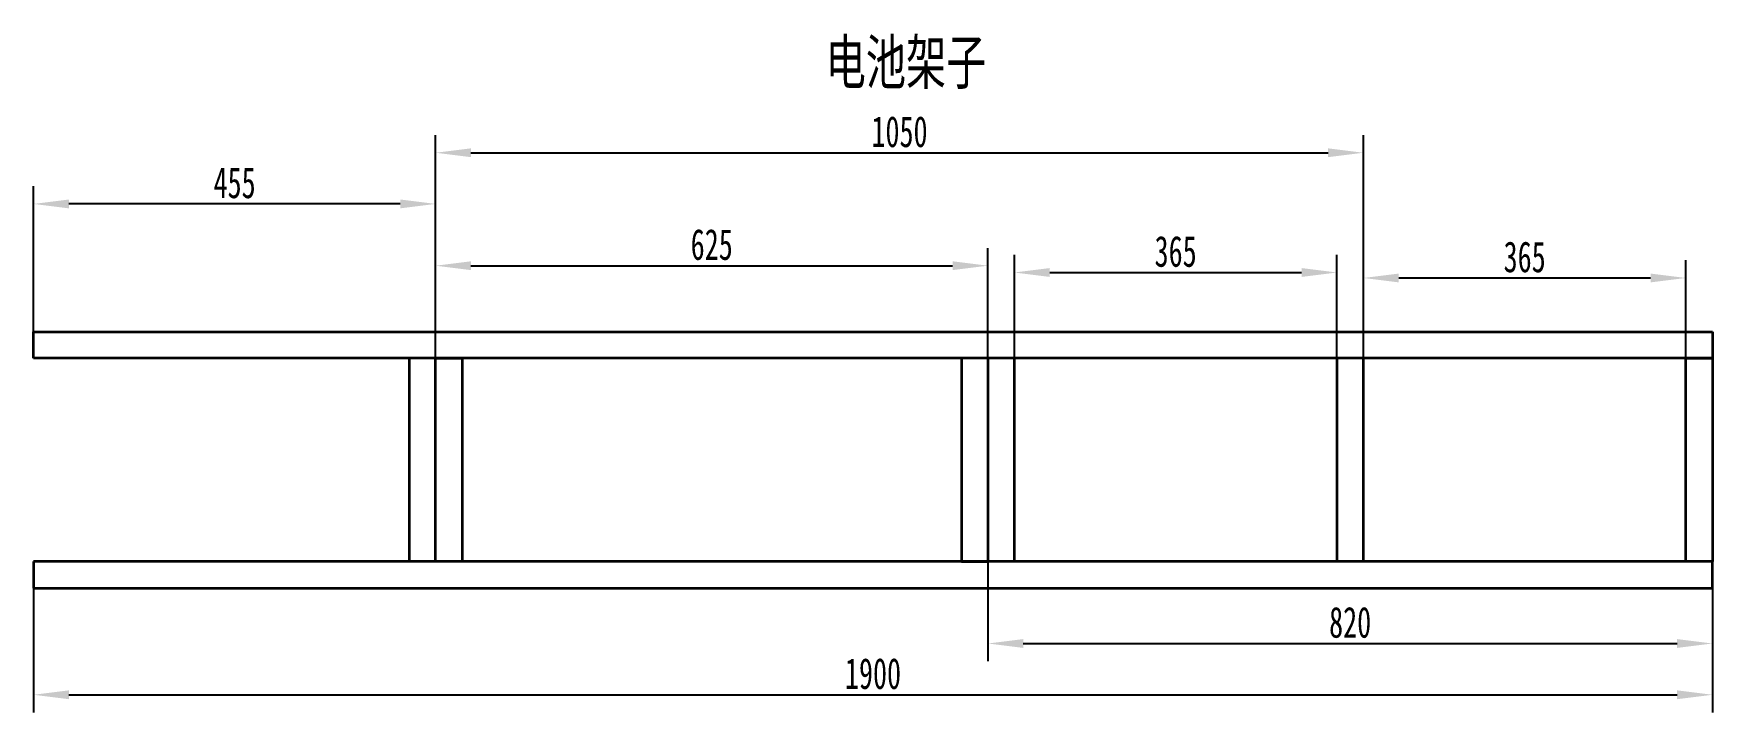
# Model space of a CAD drawing. Header units: millimetres. Extents: x 10 to 1910, y -141 to 627.
import ezdxf

# ---------------------------------------------------------------- set-up
doc = ezdxf.new("R2010")
doc.units = ezdxf.units.MM
doc.header["$PDSIZE"] = -5
doc.layers.get('0').update_dxf_attribs({"lineweight": 18})
doc.layers.add('粗实线层', color=7, linetype='Continuous', lineweight=35)
doc.styles.add('标准', font='', dxfattribs={"width": 0.667})
doc.styles.get('标准').set_extended_font_data('宋体')
doc.dimstyles.new('标准', dxfattribs={"dimscale": 10, "dimtxt": 3.5, "dimasz": 4, "dimexe": 2, "dimexo": 0, "dimtad": 1, "dimdsep": 46, "dimtxsty": '标准', "dimblk": '_CAXARROW', "dimcen": 0, "dimdle": 6, "dimazin": 2, "dimtfac": 0.707107, "dimtdec": 3, "dimtmove": 2, "dimatfit": 3, "dimfxl": 1, "dimfrac": 2, "dimtolj": 1, "dimarcsym": 1})

# ---------------------------------------------------------------- blocks, each defined once
blk = doc.blocks.new('_CAXARROW')
blk.add_hatch(color=0).paths.add_polyline_path([(0, 0), (-1, 0.125), (-1, -0.125)], flags=0)
blk = doc.blocks.new('*D36')
at = {"layer": 'Defpoints', "color": 0, "transparency": 16777216}
for p in [(10, 0), (1910, 0), (1910, -120.8)]:
    blk.add_point(p, dxfattribs=at)
at = {"layer": '粗实线层', "color": 0, "linetype": 'Continuous', "lineweight": -2, "transparency": 16777216}
for p, q in [((10, 0), (10, -140.8)), ((1910, 0), (1910, -140.8)), ((50, -120.8), (1870, -120.8))]:
    blk.add_line(p, q, dxfattribs=at)
at = {"layer": '粗实线层', "color": 0, "lineweight": -2, "transparency": 16777216, "xscale": 40, "yscale": 40, "zscale": 40, "rotation": 180}
blk.add_blockref('_CAXARROW', (10, -120.8), dxfattribs=at)
at = {"layer": '粗实线层', "color": 0, "lineweight": -2, "transparency": 16777216, "xscale": 40, "yscale": 40, "zscale": 40}
blk.add_blockref('_CAXARROW', (1910, -120.8), dxfattribs=at)
at = {"layer": '粗实线层', "color": 0, "transparency": 16777216, "insert": (960, -97), "char_height": 35, "attachment_point": 5, "style": '标准'}
blk.add_mtext('\\A1;1900', dxfattribs=at)
blk = doc.blocks.new('*D37')
at = {"layer": 'Defpoints', "color": 0, "transparency": 16777216}
for p in [(1485, 357), (1120, 260), (1485, 260)]:
    blk.add_point(p, dxfattribs=at)
at = {"layer": '粗实线层', "color": 0, "linetype": 'Continuous', "lineweight": -2, "transparency": 16777216}
for p, q in [((1120, 260), (1120, 377)), ((1485, 260), (1485, 377)), ((1160, 357), (1445, 357))]:
    blk.add_line(p, q, dxfattribs=at)
at = {"layer": '粗实线层', "color": 0, "lineweight": -2, "transparency": 16777216, "xscale": 40, "yscale": 40, "zscale": 40, "rotation": 180}
blk.add_blockref('_CAXARROW', (1120, 357), dxfattribs=at)
at = {"layer": '粗实线层', "color": 0, "lineweight": -2, "transparency": 16777216, "xscale": 40, "yscale": 40, "zscale": 40}
blk.add_blockref('_CAXARROW', (1485, 357), dxfattribs=at)
at = {"layer": '粗实线层', "color": 0, "transparency": 16777216, "insert": (1302.5, 380.7), "char_height": 35, "attachment_point": 5, "style": '标准'}
blk.add_mtext('\\A1;365', dxfattribs=at)
blk = doc.blocks.new('*D38')
at = {"layer": 'Defpoints', "color": 0, "transparency": 16777216}
for p in [(1880, 350.8), (1515, 260), (1880, 260)]:
    blk.add_point(p, dxfattribs=at)
at = {"layer": '粗实线层', "color": 0, "linetype": 'Continuous', "lineweight": -2, "transparency": 16777216}
for p, q in [((1515, 260), (1515, 370.8)), ((1880, 260), (1880, 370.8)), ((1555, 350.8), (1840, 350.8))]:
    blk.add_line(p, q, dxfattribs=at)
at = {"layer": '粗实线层', "color": 0, "lineweight": -2, "transparency": 16777216, "xscale": 40, "yscale": 40, "zscale": 40, "rotation": 180}
blk.add_blockref('_CAXARROW', (1515, 350.8), dxfattribs=at)
at = {"layer": '粗实线层', "color": 0, "lineweight": -2, "transparency": 16777216, "xscale": 40, "yscale": 40, "zscale": 40}
blk.add_blockref('_CAXARROW', (1880, 350.8), dxfattribs=at)
at = {"layer": '粗实线层', "color": 0, "transparency": 16777216, "insert": (1697.5, 374.5), "char_height": 35, "attachment_point": 5, "style": '标准'}
blk.add_mtext('\\A1;365', dxfattribs=at)
blk = doc.blocks.new('*D39')
at = {"layer": 'Defpoints', "color": 0, "transparency": 16777216}
for p in [(1090, 30), (1910, 30), (1910, -62.8)]:
    blk.add_point(p, dxfattribs=at)
at = {"layer": '粗实线层', "color": 0, "linetype": 'Continuous', "lineweight": -2, "transparency": 16777216}
for p, q in [((1090, 30), (1090, -82.8)), ((1910, 30), (1910, -82.8)), ((1130, -62.8), (1870, -62.8))]:
    blk.add_line(p, q, dxfattribs=at)
at = {"layer": '粗实线层', "color": 0, "lineweight": -2, "transparency": 16777216, "xscale": 40, "yscale": 40, "zscale": 40, "rotation": 180}
blk.add_blockref('_CAXARROW', (1090, -62.8), dxfattribs=at)
at = {"layer": '粗实线层', "color": 0, "lineweight": -2, "transparency": 16777216, "xscale": 40, "yscale": 40, "zscale": 40}
blk.add_blockref('_CAXARROW', (1910, -62.8), dxfattribs=at)
at = {"layer": '粗实线层', "color": 0, "transparency": 16777216, "insert": (1500, -39), "char_height": 35, "attachment_point": 5, "style": '标准'}
blk.add_mtext('\\A1;820', dxfattribs=at)
blk = doc.blocks.new('*D40')
at = {"layer": 'Defpoints', "color": 0, "transparency": 16777216}
for p in [(1090, 364.7), (465, 260), (1090, 260)]:
    blk.add_point(p, dxfattribs=at)
at = {"layer": '粗实线层', "color": 0, "linetype": 'Continuous', "lineweight": -2, "transparency": 16777216}
for p, q in [((465, 260), (465, 384.7)), ((1090, 260), (1090, 384.7)), ((505, 364.7), (1050, 364.7))]:
    blk.add_line(p, q, dxfattribs=at)
at = {"layer": '粗实线层', "color": 0, "lineweight": -2, "transparency": 16777216, "xscale": 40, "yscale": 40, "zscale": 40, "rotation": 180}
blk.add_blockref('_CAXARROW', (465, 364.7), dxfattribs=at)
at = {"layer": '粗实线层', "color": 0, "lineweight": -2, "transparency": 16777216, "xscale": 40, "yscale": 40, "zscale": 40}
blk.add_blockref('_CAXARROW', (1090, 364.7), dxfattribs=at)
at = {"layer": '粗实线层', "color": 0, "transparency": 16777216, "insert": (777.5, 388.5), "char_height": 35, "attachment_point": 5, "style": '标准'}
blk.add_mtext('\\A1;625', dxfattribs=at)
blk = doc.blocks.new('*D42')
at = {"layer": 'Defpoints', "color": 0, "transparency": 16777216}
for p in [(1515, 492.5), (465, 260), (1515, 260)]:
    blk.add_point(p, dxfattribs=at)
at = {"layer": '粗实线层', "color": 0, "linetype": 'Continuous', "lineweight": -2, "transparency": 16777216}
for p, q in [((465, 260), (465, 512.5)), ((1515, 260), (1515, 512.5)), ((505, 492.5), (1475, 492.5))]:
    blk.add_line(p, q, dxfattribs=at)
at = {"layer": '粗实线层', "color": 0, "lineweight": -2, "transparency": 16777216, "xscale": 40, "yscale": 40, "zscale": 40, "rotation": 180}
blk.add_blockref('_CAXARROW', (465, 492.5), dxfattribs=at)
at = {"layer": '粗实线层', "color": 0, "lineweight": -2, "transparency": 16777216, "xscale": 40, "yscale": 40, "zscale": 40}
blk.add_blockref('_CAXARROW', (1515, 492.5), dxfattribs=at)
at = {"layer": '粗实线层', "color": 0, "transparency": 16777216, "insert": (990, 516.2), "char_height": 35, "attachment_point": 5, "style": '标准'}
blk.add_mtext('\\A1;1050', dxfattribs=at)
blk = doc.blocks.new('*D43')
at = {"layer": 'Defpoints', "color": 0, "transparency": 16777216}
for p in [(10, 434.6), (10, 290), (465, 260)]:
    blk.add_point(p, dxfattribs=at)
at = {"layer": '粗实线层', "color": 0, "linetype": 'Continuous', "lineweight": -2, "transparency": 16777216}
for p, q in [((10, 290), (10, 454.6)), ((465, 260), (465, 454.6)), ((425, 434.6), (50, 434.6))]:
    blk.add_line(p, q, dxfattribs=at)
at = {"layer": '粗实线层', "color": 0, "lineweight": -2, "transparency": 16777216, "xscale": 40, "yscale": 40, "zscale": 40, "rotation": 180}
blk.add_blockref('_CAXARROW', (10, 434.6), dxfattribs=at)
at = {"layer": '粗实线层', "color": 0, "lineweight": -2, "transparency": 16777216, "xscale": 40, "yscale": 40, "zscale": 40}
blk.add_blockref('_CAXARROW', (465, 434.6), dxfattribs=at)
at = {"layer": '粗实线层', "color": 0, "transparency": 16777216, "insert": (237.5, 458.4), "char_height": 35, "attachment_point": 5, "style": '标准'}
blk.add_mtext('\\A1;455', dxfattribs=at)

msp = doc.modelspace()

# ---------------------------------------------------------------- linework, layer by layer
at = {"layer": '粗实线层'}
for p, q in [((10, 260), (10, 290)), ((10, 290), (1910, 290)), ((1910, 290), (1910, 260)), ((1910, 260), (10, 260)), ((465, 260), (435, 260)), ((435, 260), (435, 30)), ((465, 30), (465, 260)), ((1120, 260), (1090, 260)), ((1090, 260), (1090, 30)), ((1120, 30), (1120, 260)), ((1515, 260), (1485, 260)), ((1485, 260), (1485, 30)), ((1515, 30), (1515, 260)), ((1880, 30), (1880, 260)), ((1880, 260), (1910, 260)), ((1910, 260), (1910, 30)), ((1910, 30), (10, 30)), ((10, 30), (10, 0)), ((1910, 0), (1910, 30)), ((10, 0), (1910, 0))]:
    msp.add_line(p, q, dxfattribs=at)
at = {"layer": '粗实线层', "color": 3}
for p, q in [((465, 260), (495, 260)), ((495, 260), (495, 30)), ((1090, 260), (1060, 260)), ((1060, 260), (1060, 30)), ((495, 30), (465, 30)), ((1060, 30), (1090, 30))]:
    msp.add_line(p, q, dxfattribs=at)

# ---------------------------------------------------------------- texts
at = {"layer": '粗实线层', "color": 2, "insert": (906.342, 620.134), "char_height": 50, "width": 249.53193, "attachment_point": 1, "style": '标准'}
msp.add_mtext('电池架子', dxfattribs=at)

# ---------------------------------------------------------------- dimensions: what is measured, and where the dimension line sits
at = {"layer": '粗实线层', "color": 3}
for base, p1, p2, picture, middle in [((1515, 492.456), (465, 260), (1515, 260), '*D42', (990, 516.206)), ((10, 434.627), (465, 260), (10, 290), '*D43', (237.5, 458.377)), ((1090, 364.742), (465, 260), (1090, 260), '*D40', (777.5, 388.492)), ((1485, 356.969), (1120, 260), (1485, 260), '*D37', (1302.5, 380.719)), ((1880, 350.75), (1515, 260), (1880, 260), '*D38', (1697.5, 374.5)), ((1910, -62.785), (1090, 30), (1910, 30), '*D39', (1500, -39.035)), ((1910, -120.78), (10, 0), (1910, 0), '*D36', (960, -97.03))]:
    dim = msp.add_linear_dim(base=base, p1=p1, p2=p2, dimstyle='标准', dxfattribs=at)
    dim.commit()
    dim.dimension.update_dxf_attribs({"geometry": picture, "text_midpoint": middle})

doc.saveas('drawing.dxf')
